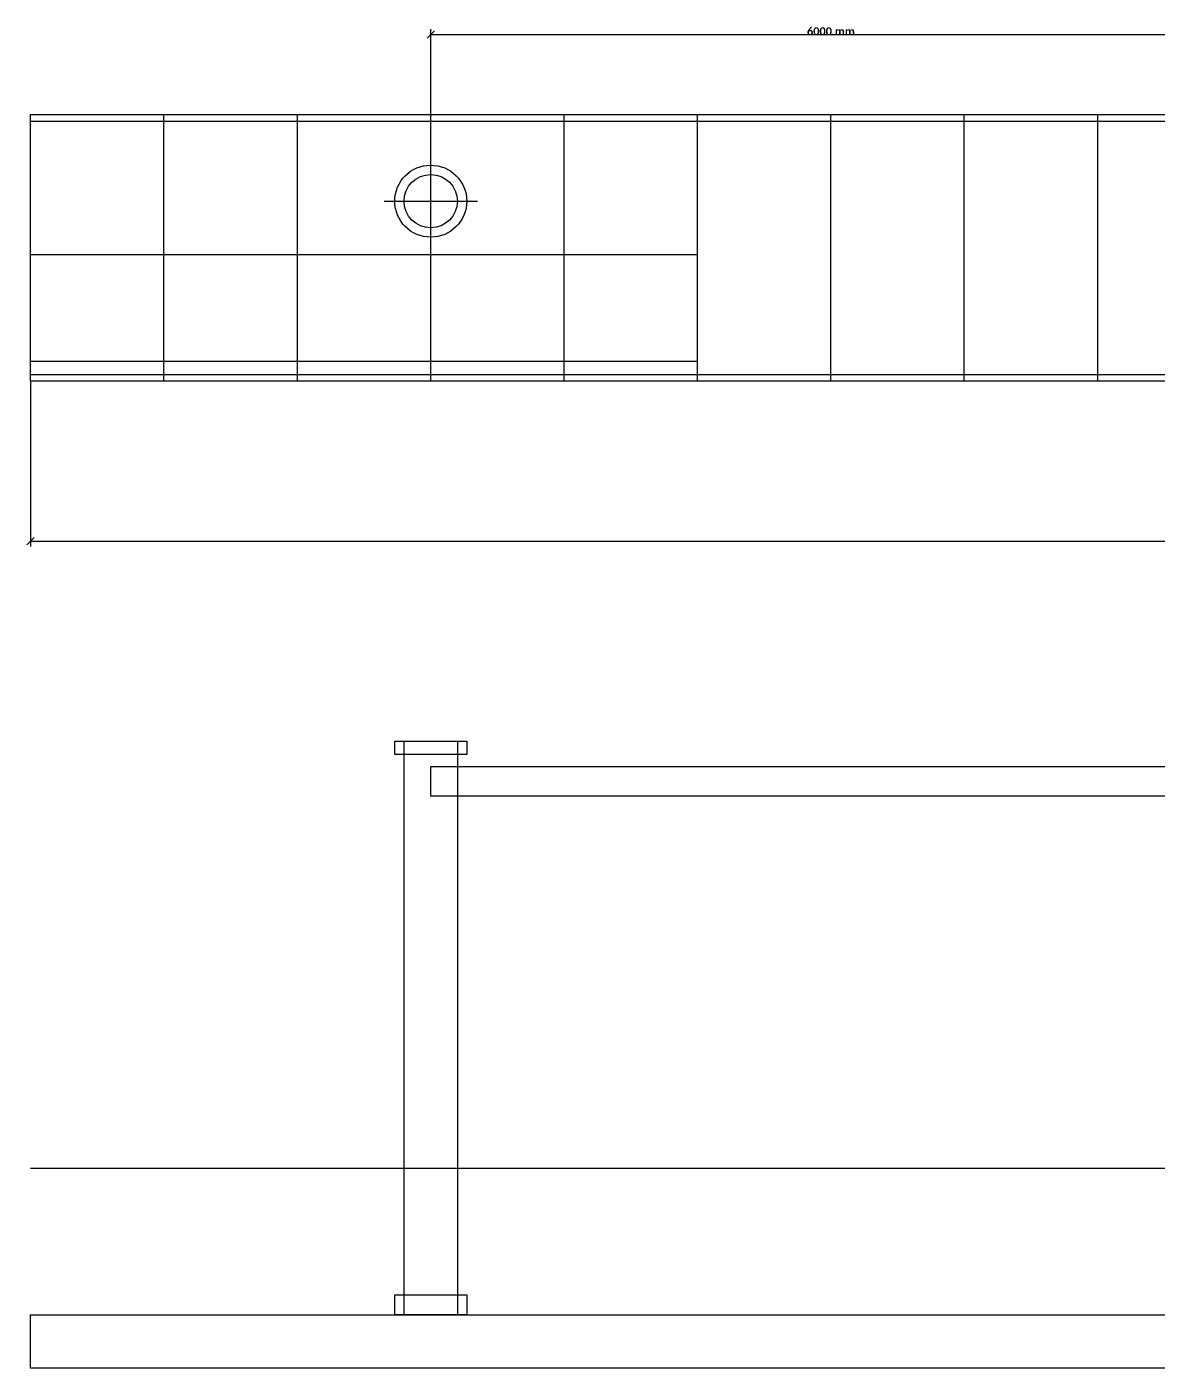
# Model space of a CAD drawing. Header units: metres. Extents: x -17.3 to 15, y -21.4 to 26.3.
# Drawn here: x -15.03 to -6.55, y -7.4 to 2.66 of the extents above; entities that cross this region are included whole.
import ezdxf
from ezdxf.enums import TextEntityAlignment as Align

# ---------------------------------------------------------------- set-up
doc = ezdxf.new("R2010")
doc.units = ezdxf.units.M
doc.linetypes.add('DASHED', pattern=[10, 5, -5])
for name, color, linetype in [('KORKULUK_KAPI', 4, 'CONTINUOUS'), ('MONTAJ_BORULARI', 2, 'CONTINUOUS'), ('OLCULER', 1, 'CONTINUOUS'), ('YURUYUS_KORIDORU', 3, 'DASHED'), ('ZEMIN_PLATFORM', 8, 'CONTINUOUS')]:
    doc.layers.add(name, color=color, linetype=linetype)
doc.styles.get("Standard").update_dxf_attribs({"font": 'calibrib.ttf'})

msp = doc.modelspace()

# ---------------------------------------------------------------- linework, layer by layer
at = {"layer": 'KORKULUK_KAPI'}
for p, q in [((-15, 1.95), (-5.5, 1.95)), ((-15, 0.05), (-15, 1.95)), ((-15, 0.05), (-5.5, 0.05)), ((-15, -5.9), (-5.5, -5.9))]:
    msp.add_line(p, q, dxfattribs=at)
at = {"layer": 'MONTAJ_BORULARI'}
for p, q in [((-12, 1), (-12, 1.7)), ((-12.35, 1.35), (-11.65, 1.35))]:
    msp.add_line(p, q, dxfattribs=at)
for points in [[(-12.27, -2.8), (-12.27, -2.7), (-11.73, -2.7), (-11.73, -2.8)], [(-12.2, -7), (-12.2, -2.7), (-11.8, -2.7), (-11.8, -7)], [(-12, -3.11), (-12, -2.89), (12, -2.89), (12, -3.11)], [(-12.27, -7), (-12.27, -6.85), (-11.73, -6.85), (-11.73, -7)]]:
    msp.add_lwpolyline(points, close=True, dxfattribs=at)
for radius in [0.27, 0.2]:
    msp.add_circle((-12, 1.35), radius, dxfattribs=at)
at = {"layer": 'OLCULER'}
for p, q in [((-12.028, 2.572), (-11.972, 2.628)), ((-12, 2), (-12, 2.64)), ((-12, 2.6), (-6, 2.6)), ((-15, 0), (-15, -1.24)), ((-15.028, -1.228), (-14.972, -1.172)), ((-15, -1.2), (15, -1.2))]:
    msp.add_line(p, q, dxfattribs=at)
at = {"layer": 'YURUYUS_KORIDORU'}
for p, q in [((-15, 0.95), (15, 0.95)), ((-15, 0.15), (15, 0.15))]:
    msp.add_line(p, q, dxfattribs=at)
at = {"layer": 'ZEMIN_PLATFORM'}
for p, q in [((-14, 0), (-14, 2)), ((-13, 0), (-13, 2)), ((-12, 0), (-12, 2)), ((-11, 0), (-11, 2)), ((-10, 0), (-10, 2)), ((-9, 0), (-9, 2)), ((-8, 0), (-8, 2)), ((-7, 0), (-7, 2)), ((-15, -7), (15, -7))]:
    msp.add_line(p, q, dxfattribs=at)
for points in [[(-15, 0), (-15, 2), (15, 2), (15, 0)], [(-15, -7.4), (-15, -7), (15, -7), (15, -7.4)]]:
    msp.add_lwpolyline(points, close=True, dxfattribs=at)

# ---------------------------------------------------------------- texts
at = {"layer": 'OLCULER'}
msp.add_text('6000 mm', height=0.06, dxfattribs=at).set_placement((-9, 2.624), align=Align.MIDDLE_CENTER)

doc.saveas('drawing.dxf')
